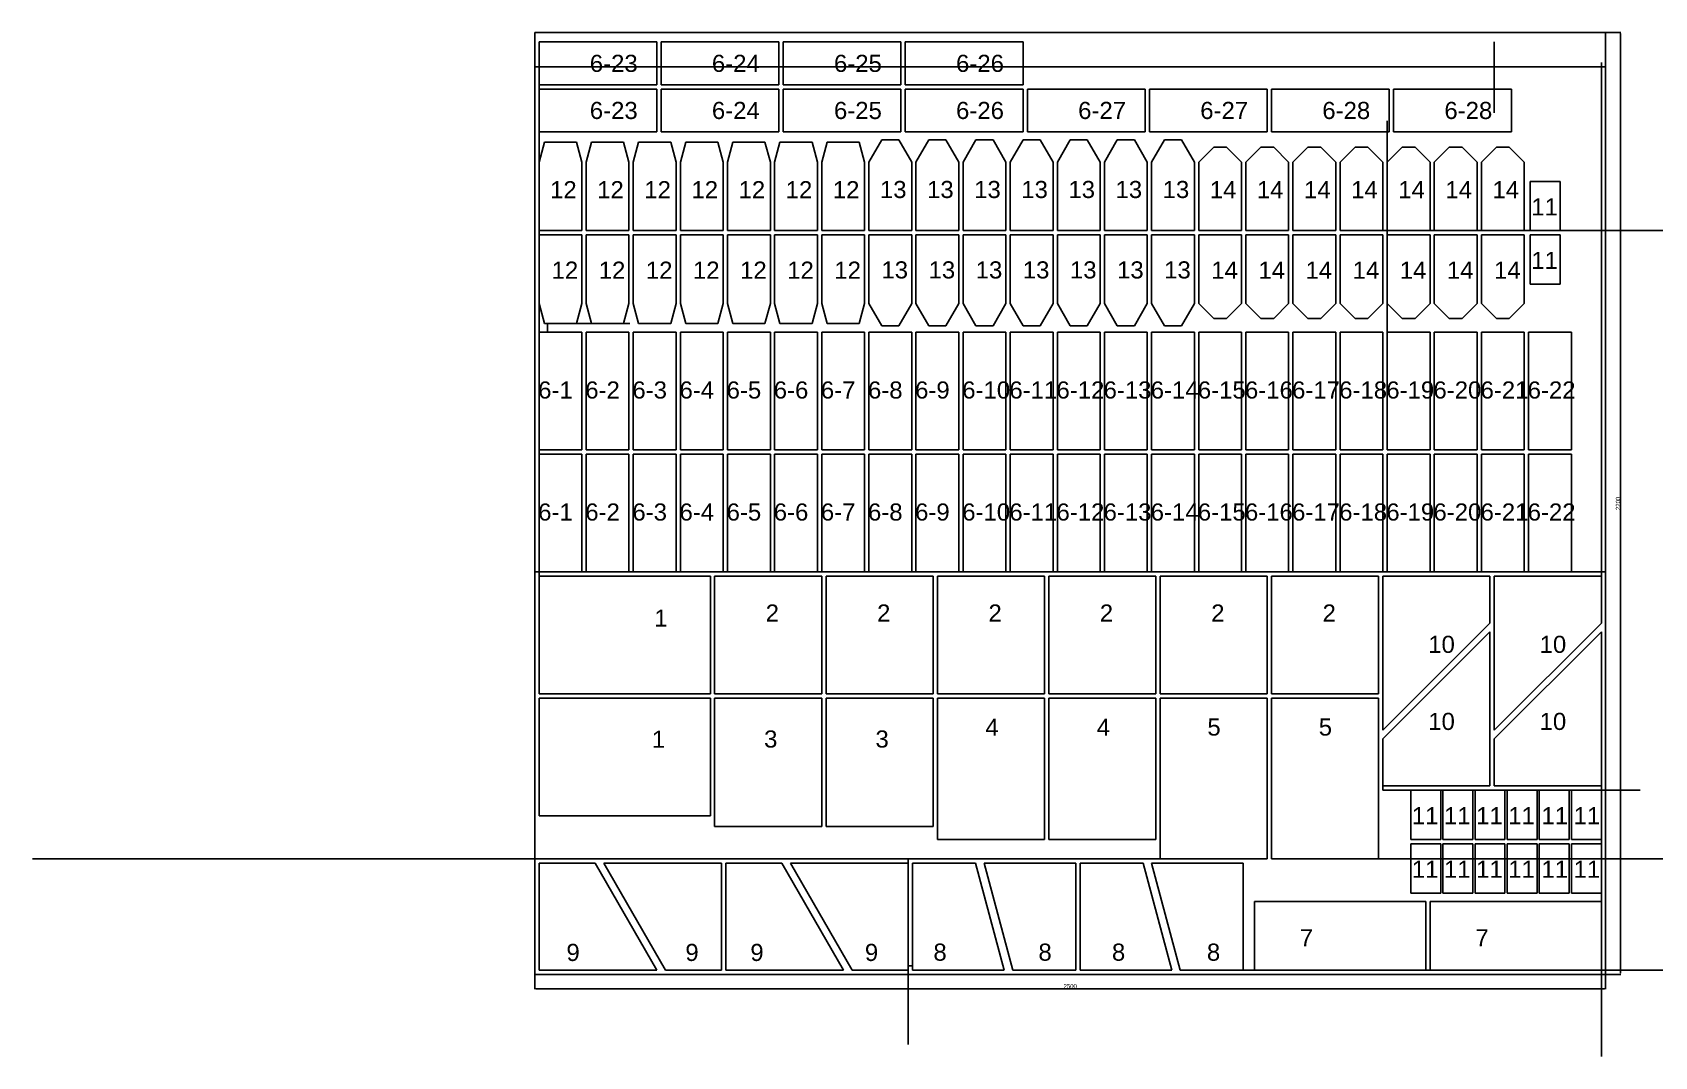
# Model space of a CAD drawing. Header units: millimetres. Extents: x -4275 to 17266, y -15886 to 5463.
# Drawn here: x -4166 to -379, y -12254 to -9862 of the extents above; entities that cross this region are included whole.
import ezdxf

# ---------------------------------------------------------------- set-up
doc = ezdxf.new("R2010")
doc.units = ezdxf.units.MM
for name, color, linetype in [('尺寸标注', 6, 'Continuous'), ('标号', 4, 'Continuous'), ('辅助线', 40, 'Continuous')]:
    doc.layers.add(name, color=color, linetype=linetype)
doc.styles.get("Standard").update_dxf_attribs({"font": 'arial.ttf'})
doc.dimstyles.new('ISO-25-JHF', dxfattribs={"dimtxt": 10, "dimasz": 2.5, "dimexe": 1.25, "dimexo": 0.625, "dimtad": 1, "dimtxsty": 'Standard', "dimcen": 2.5, "dimadec": 0, "dimazin": 0, "dimtfac": 1, "dimtmove": 0, "dimatfit": 3, "dimfxl": 1, "dimarcsym": 0})

# ---------------------------------------------------------------- blocks, each defined once
blk = doc.blocks.new('*D303')
at = {"layer": 'Defpoints', "color": 0, "transparency": 16777216}
for p in [(-2993, -12061.6), (-493, -12061.6), (-493, -12095.1)]:
    blk.add_point(p, dxfattribs=at)
at = {"layer": '尺寸标注', "color": 0, "lineweight": -2, "transparency": 16777216}
for p, q in [((-2993, -12062.2), (-2993, -12096.3)), ((-493, -12062.2), (-493, -12096.3)), ((-2990.5, -12095.1), (-495.5, -12095.1))]:
    blk.add_line(p, q, dxfattribs=at)
at = {"layer": '尺寸标注', "color": 0, "transparency": 16777216}
for points in [[(-2990.5, -12094.7), (-2990.5, -12095.5), (-2993, -12095.1)], [(-495.5, -12094.7), (-495.5, -12095.5), (-493, -12095.1)]]:
    blk.add_solid(points, dxfattribs=at)
at = {"layer": '尺寸标注', "color": 0, "transparency": 16777216, "insert": (-1743, -12089.4), "char_height": 10, "attachment_point": 5}
blk.add_mtext('2500', dxfattribs=at)
blk = doc.blocks.new('*D304')
at = {"layer": 'Defpoints', "color": 0, "transparency": 16777216}
for p in [(-493, -9861.6), (-493, -12061.6), (-458.4, -12061.6)]:
    blk.add_point(p, dxfattribs=at)
at = {"layer": '尺寸标注', "color": 0, "lineweight": -2, "transparency": 16777216}
for p, q in [((-492.4, -9861.6), (-457.2, -9861.6)), ((-458.4, -9864.1), (-458.4, -12059.1)), ((-492.4, -12061.6), (-457.2, -12061.6))]:
    blk.add_line(p, q, dxfattribs=at)
at = {"layer": '尺寸标注', "color": 0, "transparency": 16777216}
for points in [[(-458.8, -9864.1), (-458, -9864.1), (-458.4, -9861.6)], [(-458.8, -12059.1), (-458, -12059.1), (-458.4, -12061.6)]]:
    blk.add_solid(points, dxfattribs=at)
at = {"layer": '尺寸标注', "color": 0, "transparency": 16777216, "insert": (-464.2, -10961.6), "char_height": 10, "attachment_point": 5, "rotation": 90}
blk.add_mtext('2200', dxfattribs=at)

msp = doc.modelspace()

# ---------------------------------------------------------------- linework, layer by layer
for p, q in [((-2993.02, -12061.589), (-2993.02, -9861.589)), ((-493.02, -9861.589), (-2993.02, -9861.589)), ((-493.02, -12061.589), (-493.02, -9861.589)), ((-2983.02, -9983.813), (-2983.02, -9883.813)), ((-2983.02, -9883.813), (-2708.02, -9883.813)), ((-2708.02, -9883.813), (-2708.02, -9983.813)), ((-2698.02, -9983.813), (-2698.02, -9883.813)), ((-2698.02, -9883.813), (-2423.02, -9883.813)), ((-2423.02, -9883.813), (-2423.02, -9983.813)), ((-2413.02, -9983.813), (-2413.02, -9883.813)), ((-2413.02, -9883.813), (-2138.02, -9883.813)), ((-2138.02, -9883.813), (-2138.02, -9983.813)), ((-2128.02, -9983.813), (-2128.02, -9883.813)), ((-2128.02, -9883.813), (-1853.02, -9883.813)), ((-1853.02, -9883.813), (-1853.02, -9983.813)), ((-2708.02, -9983.813), (-2983.02, -9983.813)), ((-2983.02, -10093.813), (-2983.02, -9993.813)), ((-2983.02, -9993.813), (-2708.02, -9993.813)), ((-2708.02, -9993.813), (-2708.02, -10093.813)), ((-2423.02, -9983.813), (-2698.02, -9983.813)), ((-2698.02, -10093.813), (-2698.02, -9993.813)), ((-2698.02, -9993.813), (-2423.02, -9993.813)), ((-2423.02, -9993.813), (-2423.02, -10093.813)), ((-2138.02, -9983.813), (-2413.02, -9983.813)), ((-2413.02, -10093.813), (-2413.02, -9993.813)), ((-2413.02, -9993.813), (-2138.02, -9993.813)), ((-2138.02, -9993.813), (-2138.02, -10093.813)), ((-1853.02, -9983.813), (-2128.02, -9983.813)), ((-2128.02, -10093.813), (-2128.02, -9993.813)), ((-2128.02, -9993.813), (-1853.02, -9993.813)), ((-1853.02, -9993.813), (-1853.02, -10093.813)), ((-1843.02, -10093.813), (-1843.02, -9993.813)), ((-1843.02, -9993.813), (-1568.02, -9993.813)), ((-1568.02, -9993.813), (-1568.02, -10093.813)), ((-1558.02, -10093.813), (-1558.02, -9993.813)), ((-1558.02, -9993.813), (-1283.02, -9993.813)), ((-1283.02, -9993.813), (-1283.02, -10093.813)), ((-1273.02, -10093.813), (-1273.02, -9993.813)), ((-1273.02, -9993.813), (-998.02, -9993.813)), ((-998.02, -9993.813), (-998.02, -10093.813)), ((-988.02, -10093.813), (-988.02, -9993.813)), ((-988.02, -9993.813), (-713.02, -9993.813)), ((-713.02, -9993.813), (-713.02, -10093.813)), ((-2708.02, -10093.813), (-2983.02, -10093.813)), ((-2423.02, -10093.813), (-2698.02, -10093.813)), ((-2138.02, -10093.813), (-2413.02, -10093.813)), ((-1853.02, -10093.813), (-2128.02, -10093.813)), ((-1568.02, -10093.813), (-1843.02, -10093.813)), ((-1283.02, -10093.813), (-1558.02, -10093.813)), ((-998.02, -10093.813), (-1273.02, -10093.813)), ((-713.02, -10093.813), (-988.02, -10093.813)), ((-2983.02, -10164.589), (-2970.52, -10117.589)), ((-2970.52, -10117.589), (-2895.52, -10117.589)), ((-2895.52, -10117.589), (-2883.02, -10164.589)), ((-2873.02, -10164.589), (-2860.52, -10117.589)), ((-2860.52, -10117.589), (-2785.52, -10117.589)), ((-2785.52, -10117.589), (-2773.02, -10164.589)), ((-2763.02, -10164.589), (-2750.52, -10117.589)), ((-2750.52, -10117.589), (-2675.52, -10117.589)), ((-2675.52, -10117.589), (-2663.02, -10164.589)), ((-2653.02, -10164.589), (-2640.52, -10117.589)), ((-2640.52, -10117.589), (-2565.52, -10117.589)), ((-2565.52, -10117.589), (-2553.02, -10164.589)), ((-2543.02, -10164.589), (-2530.52, -10117.589)), ((-2530.52, -10117.589), (-2455.52, -10117.589)), ((-2455.52, -10117.589), (-2443.02, -10164.589)), ((-2433.02, -10164.589), (-2420.52, -10117.589)), ((-2420.52, -10117.589), (-2345.52, -10117.589)), ((-2345.52, -10117.589), (-2333.02, -10164.589)), ((-2323.02, -10164.589), (-2310.52, -10117.589)), ((-2310.52, -10117.589), (-2235.52, -10117.589)), ((-2235.52, -10117.589), (-2223.02, -10164.589)), ((-2183.02, -10112.589), (-2213.02, -10164.589)), ((-2183.02, -10112.589), (-2143.02, -10112.589)), ((-2143.02, -10112.589), (-2113.02, -10164.589)), ((-2073.02, -10112.589), (-2103.02, -10164.589)), ((-2073.02, -10112.589), (-2033.02, -10112.589)), ((-2033.02, -10112.589), (-2003.02, -10164.589)), ((-1963.02, -10112.589), (-1993.02, -10164.589)), ((-1963.02, -10112.589), (-1923.02, -10112.589)), ((-1923.02, -10112.589), (-1893.02, -10164.589)), ((-1853.02, -10112.589), (-1883.02, -10164.589)), ((-1853.02, -10112.589), (-1813.02, -10112.589)), ((-1813.02, -10112.589), (-1783.02, -10164.589)), ((-1743.02, -10112.589), (-1773.02, -10164.589)), ((-1743.02, -10112.589), (-1703.02, -10112.589)), ((-1703.02, -10112.589), (-1673.02, -10164.589)), ((-1633.02, -10112.589), (-1663.02, -10164.589)), ((-1633.02, -10112.589), (-1593.02, -10112.589)), ((-1593.02, -10112.589), (-1563.02, -10164.589)), ((-1523.02, -10112.589), (-1553.02, -10164.589)), ((-1523.02, -10112.589), (-1483.02, -10112.589)), ((-1483.02, -10112.589), (-1453.02, -10164.589)), ((-1408.02, -10129.589), (-1443.02, -10164.589)), ((-1408.02, -10129.589), (-1378.02, -10129.589)), ((-1378.02, -10129.589), (-1343.02, -10164.589)), ((-1298.02, -10129.589), (-1333.02, -10164.589)), ((-1298.02, -10129.589), (-1268.02, -10129.589)), ((-1268.02, -10129.589), (-1233.02, -10164.589)), ((-1188.02, -10129.589), (-1223.02, -10164.589)), ((-1188.02, -10129.589), (-1158.02, -10129.589)), ((-1158.02, -10129.589), (-1123.02, -10164.589)), ((-1078.02, -10129.589), (-1113.02, -10164.589)), ((-1078.02, -10129.589), (-1048.02, -10129.589)), ((-1048.02, -10129.589), (-1013.02, -10164.589)), ((-968.02, -10129.589), (-1003.02, -10164.589)), ((-968.02, -10129.589), (-938.02, -10129.589)), ((-938.02, -10129.589), (-903.02, -10164.589)), ((-858.02, -10129.589), (-893.02, -10164.589)), ((-858.02, -10129.589), (-828.02, -10129.589)), ((-828.02, -10129.589), (-793.02, -10164.589)), ((-748.02, -10129.589), (-783.02, -10164.589)), ((-748.02, -10129.589), (-718.02, -10129.589)), ((-718.02, -10129.589), (-683.02, -10164.589)), ((-2983.02, -10164.589), (-2983.02, -10324.589)), ((-2883.02, -10324.589), (-2883.02, -10164.589)), ((-2873.02, -10164.589), (-2873.02, -10324.589)), ((-2773.02, -10324.589), (-2773.02, -10164.589)), ((-2763.02, -10164.589), (-2763.02, -10324.589)), ((-2663.02, -10324.589), (-2663.02, -10164.589)), ((-2653.02, -10164.589), (-2653.02, -10324.589)), ((-2553.02, -10324.589), (-2553.02, -10164.589)), ((-2543.02, -10164.589), (-2543.02, -10324.589)), ((-2443.02, -10324.589), (-2443.02, -10164.589)), ((-2433.02, -10164.589), (-2433.02, -10324.589)), ((-2333.02, -10324.589), (-2333.02, -10164.589)), ((-2323.02, -10164.589), (-2323.02, -10324.589)), ((-2223.02, -10324.589), (-2223.02, -10164.589)), ((-2213.02, -10164.589), (-2213.02, -10324.589)), ((-2113.02, -10324.589), (-2113.02, -10164.589)), ((-2103.02, -10164.589), (-2103.02, -10324.589)), ((-2003.02, -10324.589), (-2003.02, -10164.589)), ((-1993.02, -10164.589), (-1993.02, -10324.589)), ((-1893.02, -10324.589), (-1893.02, -10164.589)), ((-1883.02, -10164.589), (-1883.02, -10324.589)), ((-1783.02, -10324.589), (-1783.02, -10164.589)), ((-1773.02, -10164.589), (-1773.02, -10324.589)), ((-1673.02, -10324.589), (-1673.02, -10164.589)), ((-1663.02, -10164.589), (-1663.02, -10324.589)), ((-1563.02, -10324.589), (-1563.02, -10164.589)), ((-1553.02, -10164.589), (-1553.02, -10324.589)), ((-1453.02, -10324.589), (-1453.02, -10164.589)), ((-1443.02, -10164.589), (-1443.02, -10324.589)), ((-1343.02, -10324.589), (-1343.02, -10164.589)), ((-1333.02, -10164.589), (-1333.02, -10324.589)), ((-1233.02, -10324.589), (-1233.02, -10164.589)), ((-1223.02, -10164.589), (-1223.02, -10324.589)), ((-1123.02, -10324.589), (-1123.02, -10164.589)), ((-1113.02, -10164.589), (-1113.02, -10324.589)), ((-1013.02, -10324.589), (-1013.02, -10164.589)), ((-1003.02, -10164.589), (-1003.02, -10324.589)), ((-903.02, -10324.589), (-903.02, -10164.589)), ((-893.02, -10164.589), (-893.02, -10324.589)), ((-793.02, -10324.589), (-793.02, -10164.589)), ((-783.02, -10164.589), (-783.02, -10324.589)), ((-683.02, -10324.589), (-683.02, -10164.589)), ((-669.291, -10209.589), (-599.291, -10209.589)), ((-669.291, -10324.589), (-669.291, -10209.589)), ((-599.291, -10209.589), (-599.291, -10324.589)), ((-2983.02, -10324.589), (-2883.02, -10324.589)), ((-2983.02, -10494.589), (-2983.02, -10334.589)), ((-2983.02, -10334.589), (-2883.02, -10334.589)), ((-2883.02, -10334.589), (-2883.02, -10494.589)), ((-2873.02, -10324.589), (-2773.02, -10324.589)), ((-2873.02, -10494.589), (-2873.02, -10334.589)), ((-2873.02, -10334.589), (-2773.02, -10334.589)), ((-2773.02, -10334.589), (-2773.02, -10494.589)), ((-2763.02, -10324.589), (-2663.02, -10324.589)), ((-2763.02, -10494.589), (-2763.02, -10334.589)), ((-2763.02, -10334.589), (-2663.02, -10334.589)), ((-2663.02, -10334.589), (-2663.02, -10494.589)), ((-2653.02, -10324.589), (-2553.02, -10324.589)), ((-2653.02, -10494.589), (-2653.02, -10334.589)), ((-2653.02, -10334.589), (-2553.02, -10334.589)), ((-2553.02, -10334.589), (-2553.02, -10494.589)), ((-2543.02, -10324.589), (-2443.02, -10324.589)), ((-2543.02, -10494.589), (-2543.02, -10334.589)), ((-2543.02, -10334.589), (-2443.02, -10334.589)), ((-2443.02, -10334.589), (-2443.02, -10494.589)), ((-2433.02, -10324.589), (-2333.02, -10324.589)), ((-2433.02, -10494.589), (-2433.02, -10334.589)), ((-2433.02, -10334.589), (-2333.02, -10334.589)), ((-2333.02, -10334.589), (-2333.02, -10494.589)), ((-2323.02, -10324.589), (-2223.02, -10324.589)), ((-2323.02, -10494.589), (-2323.02, -10334.589)), ((-2323.02, -10334.589), (-2223.02, -10334.589)), ((-2223.02, -10334.589), (-2223.02, -10494.589)), ((-2213.02, -10324.589), (-2113.02, -10324.589)), ((-2213.02, -10494.589), (-2213.02, -10334.589)), ((-2213.02, -10334.589), (-2113.02, -10334.589)), ((-2113.02, -10334.589), (-2113.02, -10494.589)), ((-2103.02, -10324.589), (-2003.02, -10324.589)), ((-2103.02, -10494.589), (-2103.02, -10334.589)), ((-2103.02, -10334.589), (-2003.02, -10334.589)), ((-2003.02, -10334.589), (-2003.02, -10494.589)), ((-1993.02, -10324.589), (-1893.02, -10324.589)), ((-1993.02, -10494.589), (-1993.02, -10334.589)), ((-1993.02, -10334.589), (-1893.02, -10334.589)), ((-1893.02, -10334.589), (-1893.02, -10494.589)), ((-1883.02, -10324.589), (-1783.02, -10324.589)), ((-1883.02, -10494.589), (-1883.02, -10334.589)), ((-1883.02, -10334.589), (-1783.02, -10334.589)), ((-1783.02, -10334.589), (-1783.02, -10494.589)), ((-1773.02, -10324.589), (-1673.02, -10324.589)), ((-1773.02, -10494.589), (-1773.02, -10334.589)), ((-1773.02, -10334.589), (-1673.02, -10334.589)), ((-1673.02, -10334.589), (-1673.02, -10494.589)), ((-1663.02, -10324.589), (-1563.02, -10324.589)), ((-1663.02, -10494.589), (-1663.02, -10334.589)), ((-1663.02, -10334.589), (-1563.02, -10334.589)), ((-1563.02, -10334.589), (-1563.02, -10494.589)), ((-1553.02, -10324.589), (-1453.02, -10324.589)), ((-1553.02, -10494.589), (-1553.02, -10334.589)), ((-1553.02, -10334.589), (-1453.02, -10334.589)), ((-1453.02, -10334.589), (-1453.02, -10494.589)), ((-1443.02, -10324.589), (-1343.02, -10324.589)), ((-1443.02, -10494.589), (-1443.02, -10334.589)), ((-1443.02, -10334.589), (-1343.02, -10334.589)), ((-1343.02, -10334.589), (-1343.02, -10494.589)), ((-1333.02, -10324.589), (-1233.02, -10324.589)), ((-1333.02, -10494.589), (-1333.02, -10334.589)), ((-1333.02, -10334.589), (-1233.02, -10334.589)), ((-1233.02, -10334.589), (-1233.02, -10494.589)), ((-1223.02, -10324.589), (-1123.02, -10324.589)), ((-1223.02, -10494.589), (-1223.02, -10334.589)), ((-1223.02, -10334.589), (-1123.02, -10334.589)), ((-1123.02, -10334.589), (-1123.02, -10494.589)), ((-1113.02, -10324.589), (-1013.02, -10324.589)), ((-1113.02, -10494.589), (-1113.02, -10334.589)), ((-1113.02, -10334.589), (-1013.02, -10334.589)), ((-1013.02, -10334.589), (-1013.02, -10494.589)), ((-1003.02, -10324.589), (-903.02, -10324.589)), ((-1003.02, -10494.589), (-1003.02, -10334.589)), ((-1003.02, -10334.589), (-903.02, -10334.589)), ((-903.02, -10334.589), (-903.02, -10494.589)), ((-893.02, -10324.589), (-793.02, -10324.589)), ((-893.02, -10494.589), (-893.02, -10334.589)), ((-893.02, -10334.589), (-793.02, -10334.589)), ((-793.02, -10334.589), (-793.02, -10494.589)), ((-783.02, -10324.589), (-683.02, -10324.589)), ((-783.02, -10494.589), (-783.02, -10334.589)), ((-783.02, -10334.589), (-683.02, -10334.589)), ((-683.02, -10334.589), (-683.02, -10494.589)), ((-599.291, -10324.589), (-669.291, -10324.589)), ((-669.291, -10334.589), (-599.291, -10334.589)), ((-669.291, -10449.589), (-669.291, -10334.589)), ((-599.291, -10334.589), (-599.291, -10449.589)), ((-599.291, -10449.589), (-669.291, -10449.589)), ((-2983.02, -10494.589), (-2970.52, -10541.589)), ((-2895.52, -10541.589), (-2883.02, -10494.589)), ((-2873.02, -10494.589), (-2860.52, -10541.589)), ((-2785.52, -10541.589), (-2773.02, -10494.589)), ((-2763.02, -10494.589), (-2750.52, -10541.589)), ((-2675.52, -10541.589), (-2663.02, -10494.589)), ((-2653.02, -10494.589), (-2640.52, -10541.589)), ((-2565.52, -10541.589), (-2553.02, -10494.589)), ((-2543.02, -10494.589), (-2530.52, -10541.589)), ((-2455.52, -10541.589), (-2443.02, -10494.589)), ((-2433.02, -10494.589), (-2420.52, -10541.589)), ((-2345.52, -10541.589), (-2333.02, -10494.589)), ((-2323.02, -10494.589), (-2310.52, -10541.589)), ((-2235.52, -10541.589), (-2223.02, -10494.589)), ((-2183.02, -10546.589), (-2213.02, -10494.589)), ((-2143.02, -10546.589), (-2113.02, -10494.589)), ((-2073.02, -10546.589), (-2103.02, -10494.589)), ((-2033.02, -10546.589), (-2003.02, -10494.589)), ((-1963.02, -10546.589), (-1993.02, -10494.589)), ((-1923.02, -10546.589), (-1893.02, -10494.589)), ((-1853.02, -10546.589), (-1883.02, -10494.589)), ((-1813.02, -10546.589), (-1783.02, -10494.589)), ((-1743.02, -10546.589), (-1773.02, -10494.589)), ((-1703.02, -10546.589), (-1673.02, -10494.589)), ((-1633.02, -10546.589), (-1663.02, -10494.589)), ((-1593.02, -10546.589), (-1563.02, -10494.589)), ((-1523.02, -10546.589), (-1553.02, -10494.589)), ((-1483.02, -10546.589), (-1453.02, -10494.589)), ((-1408.02, -10529.589), (-1443.02, -10494.589)), ((-1378.02, -10529.589), (-1343.02, -10494.589)), ((-1298.02, -10529.589), (-1333.02, -10494.589)), ((-1268.02, -10529.589), (-1233.02, -10494.589)), ((-1188.02, -10529.589), (-1223.02, -10494.589)), ((-1158.02, -10529.589), (-1123.02, -10494.589)), ((-1078.02, -10529.589), (-1113.02, -10494.589)), ((-1048.02, -10529.589), (-1013.02, -10494.589)), ((-968.02, -10529.589), (-1003.02, -10494.589)), ((-938.02, -10529.589), (-903.02, -10494.589)), ((-858.02, -10529.589), (-893.02, -10494.589)), ((-828.02, -10529.589), (-793.02, -10494.589)), ((-748.02, -10529.589), (-783.02, -10494.589)), ((-718.02, -10529.589), (-683.02, -10494.589)), ((-2983.02, -10836.589), (-2983.02, -10561.589)), ((-2983.02, -10561.589), (-2883.02, -10561.589)), ((-2970.52, -10541.589), (-2895.52, -10541.589)), ((-2883.02, -10561.589), (-2883.02, -10836.589)), ((-2873.02, -10836.589), (-2873.02, -10561.589)), ((-2873.02, -10561.589), (-2773.02, -10561.589)), ((-2860.52, -10541.589), (-2785.52, -10541.589)), ((-2773.02, -10561.589), (-2773.02, -10836.589)), ((-2763.02, -10836.589), (-2763.02, -10561.589)), ((-2763.02, -10561.589), (-2663.02, -10561.589)), ((-2750.52, -10541.589), (-2675.52, -10541.589)), ((-2663.02, -10561.589), (-2663.02, -10836.589)), ((-2653.02, -10836.589), (-2653.02, -10561.589)), ((-2653.02, -10561.589), (-2553.02, -10561.589)), ((-2640.52, -10541.589), (-2565.52, -10541.589)), ((-2553.02, -10561.589), (-2553.02, -10836.589)), ((-2543.02, -10836.589), (-2543.02, -10561.589)), ((-2543.02, -10561.589), (-2443.02, -10561.589)), ((-2530.52, -10541.589), (-2455.52, -10541.589)), ((-2443.02, -10561.589), (-2443.02, -10836.589)), ((-2433.02, -10836.589), (-2433.02, -10561.589)), ((-2433.02, -10561.589), (-2333.02, -10561.589)), ((-2420.52, -10541.589), (-2345.52, -10541.589)), ((-2333.02, -10561.589), (-2333.02, -10836.589)), ((-2323.02, -10836.589), (-2323.02, -10561.589)), ((-2323.02, -10561.589), (-2223.02, -10561.589)), ((-2310.52, -10541.589), (-2235.52, -10541.589)), ((-2223.02, -10561.589), (-2223.02, -10836.589)), ((-2213.02, -10836.589), (-2213.02, -10561.589)), ((-2213.02, -10561.589), (-2113.02, -10561.589)), ((-2183.02, -10546.589), (-2143.02, -10546.589)), ((-2113.02, -10561.589), (-2113.02, -10836.589)), ((-2103.02, -10836.589), (-2103.02, -10561.589)), ((-2103.02, -10561.589), (-2003.02, -10561.589)), ((-2073.02, -10546.589), (-2033.02, -10546.589)), ((-2003.02, -10561.589), (-2003.02, -10836.589)), ((-1993.02, -10836.589), (-1993.02, -10561.589)), ((-1993.02, -10561.589), (-1893.02, -10561.589)), ((-1963.02, -10546.589), (-1923.02, -10546.589)), ((-1893.02, -10561.589), (-1893.02, -10836.589)), ((-1883.02, -10836.589), (-1883.02, -10561.589)), ((-1883.02, -10561.589), (-1783.02, -10561.589)), ((-1853.02, -10546.589), (-1813.02, -10546.589)), ((-1783.02, -10561.589), (-1783.02, -10836.589)), ((-1773.02, -10836.589), (-1773.02, -10561.589)), ((-1773.02, -10561.589), (-1673.02, -10561.589)), ((-1743.02, -10546.589), (-1703.02, -10546.589)), ((-1673.02, -10561.589), (-1673.02, -10836.589)), ((-1663.02, -10836.589), (-1663.02, -10561.589)), ((-1663.02, -10561.589), (-1563.02, -10561.589)), ((-1633.02, -10546.589), (-1593.02, -10546.589)), ((-1563.02, -10561.589), (-1563.02, -10836.589)), ((-1553.02, -10836.589), (-1553.02, -10561.589)), ((-1553.02, -10561.589), (-1453.02, -10561.589)), ((-1523.02, -10546.589), (-1483.02, -10546.589)), ((-1453.02, -10561.589), (-1453.02, -10836.589)), ((-1443.02, -10836.589), (-1443.02, -10561.589)), ((-1443.02, -10561.589), (-1343.02, -10561.589)), ((-1408.02, -10529.589), (-1378.02, -10529.589)), ((-1343.02, -10561.589), (-1343.02, -10836.589)), ((-1333.02, -10836.589), (-1333.02, -10561.589)), ((-1333.02, -10561.589), (-1233.02, -10561.589)), ((-1298.02, -10529.589), (-1268.02, -10529.589)), ((-1233.02, -10561.589), (-1233.02, -10836.589)), ((-1223.02, -10836.589), (-1223.02, -10561.589)), ((-1223.02, -10561.589), (-1123.02, -10561.589)), ((-1188.02, -10529.589), (-1158.02, -10529.589)), ((-1123.02, -10561.589), (-1123.02, -10836.589)), ((-1113.02, -10836.589), (-1113.02, -10561.589)), ((-1113.02, -10561.589), (-1013.02, -10561.589)), ((-1078.02, -10529.589), (-1048.02, -10529.589)), ((-1013.02, -10561.589), (-1013.02, -10836.589)), ((-1003.02, -10836.589), (-1003.02, -10561.589)), ((-1003.02, -10561.589), (-903.02, -10561.589)), ((-968.02, -10529.589), (-938.02, -10529.589)), ((-903.02, -10561.589), (-903.02, -10836.589)), ((-893.02, -10836.589), (-893.02, -10561.589)), ((-893.02, -10561.589), (-793.02, -10561.589)), ((-858.02, -10529.589), (-828.02, -10529.589)), ((-793.02, -10561.589), (-793.02, -10836.589)), ((-783.02, -10836.589), (-783.02, -10561.589)), ((-783.02, -10561.589), (-683.02, -10561.589)), ((-748.02, -10529.589), (-718.02, -10529.589)), ((-683.02, -10561.589), (-683.02, -10836.589)), ((-673.02, -10836.589), (-673.02, -10561.589)), ((-673.02, -10561.589), (-573.02, -10561.589)), ((-573.02, -10561.589), (-573.02, -10836.589)), ((-2883.02, -10836.589), (-2983.02, -10836.589)), ((-2983.02, -11121.589), (-2983.02, -10846.589)), ((-2983.02, -10846.589), (-2883.02, -10846.589)), ((-2883.02, -10846.589), (-2883.02, -11121.589)), ((-2773.02, -10836.589), (-2873.02, -10836.589)), ((-2873.02, -11121.589), (-2873.02, -10846.589)), ((-2873.02, -10846.589), (-2773.02, -10846.589)), ((-2773.02, -10846.589), (-2773.02, -11121.589)), ((-2663.02, -10836.589), (-2763.02, -10836.589)), ((-2763.02, -11121.589), (-2763.02, -10846.589)), ((-2763.02, -10846.589), (-2663.02, -10846.589)), ((-2663.02, -10846.589), (-2663.02, -11121.589)), ((-2553.02, -10836.589), (-2653.02, -10836.589)), ((-2653.02, -11121.589), (-2653.02, -10846.589)), ((-2653.02, -10846.589), (-2553.02, -10846.589)), ((-2553.02, -10846.589), (-2553.02, -11121.589)), ((-2443.02, -10836.589), (-2543.02, -10836.589)), ((-2543.02, -11121.589), (-2543.02, -10846.589)), ((-2543.02, -10846.589), (-2443.02, -10846.589)), ((-2443.02, -10846.589), (-2443.02, -11121.589)), ((-2333.02, -10836.589), (-2433.02, -10836.589)), ((-2433.02, -11121.589), (-2433.02, -10846.589)), ((-2433.02, -10846.589), (-2333.02, -10846.589)), ((-2333.02, -10846.589), (-2333.02, -11121.589)), ((-2223.02, -10836.589), (-2323.02, -10836.589)), ((-2323.02, -11121.589), (-2323.02, -10846.589)), ((-2323.02, -10846.589), (-2223.02, -10846.589)), ((-2223.02, -10846.589), (-2223.02, -11121.589)), ((-2113.02, -10836.589), (-2213.02, -10836.589)), ((-2213.02, -11121.589), (-2213.02, -10846.589)), ((-2213.02, -10846.589), (-2113.02, -10846.589)), ((-2113.02, -10846.589), (-2113.02, -11121.589)), ((-2003.02, -10836.589), (-2103.02, -10836.589)), ((-2103.02, -11121.589), (-2103.02, -10846.589)), ((-2103.02, -10846.589), (-2003.02, -10846.589)), ((-2003.02, -10846.589), (-2003.02, -11121.589)), ((-1893.02, -10836.589), (-1993.02, -10836.589)), ((-1993.02, -11121.589), (-1993.02, -10846.589)), ((-1993.02, -10846.589), (-1893.02, -10846.589)), ((-1893.02, -10846.589), (-1893.02, -11121.589)), ((-1783.02, -10836.589), (-1883.02, -10836.589)), ((-1883.02, -11121.589), (-1883.02, -10846.589)), ((-1883.02, -10846.589), (-1783.02, -10846.589)), ((-1783.02, -10846.589), (-1783.02, -11121.589)), ((-1673.02, -10836.589), (-1773.02, -10836.589)), ((-1773.02, -11121.589), (-1773.02, -10846.589)), ((-1773.02, -10846.589), (-1673.02, -10846.589)), ((-1673.02, -10846.589), (-1673.02, -11121.589)), ((-1563.02, -10836.589), (-1663.02, -10836.589)), ((-1663.02, -11121.589), (-1663.02, -10846.589)), ((-1663.02, -10846.589), (-1563.02, -10846.589)), ((-1563.02, -10846.589), (-1563.02, -11121.589)), ((-1453.02, -10836.589), (-1553.02, -10836.589)), ((-1553.02, -11121.589), (-1553.02, -10846.589)), ((-1553.02, -10846.589), (-1453.02, -10846.589)), ((-1453.02, -10846.589), (-1453.02, -11121.589)), ((-1343.02, -10836.589), (-1443.02, -10836.589)), ((-1443.02, -11121.589), (-1443.02, -10846.589)), ((-1443.02, -10846.589), (-1343.02, -10846.589)), ((-1343.02, -10846.589), (-1343.02, -11121.589)), ((-1233.02, -10836.589), (-1333.02, -10836.589)), ((-1333.02, -11121.589), (-1333.02, -10846.589)), ((-1333.02, -10846.589), (-1233.02, -10846.589)), ((-1233.02, -10846.589), (-1233.02, -11121.589)), ((-1123.02, -10836.589), (-1223.02, -10836.589)), ((-1223.02, -11121.589), (-1223.02, -10846.589)), ((-1223.02, -10846.589), (-1123.02, -10846.589)), ((-1123.02, -10846.589), (-1123.02, -11121.589)), ((-1013.02, -10836.589), (-1113.02, -10836.589)), ((-1113.02, -11121.589), (-1113.02, -10846.589)), ((-1113.02, -10846.589), (-1013.02, -10846.589)), ((-1013.02, -10846.589), (-1013.02, -11121.589)), ((-903.02, -10836.589), (-1003.02, -10836.589)), ((-1003.02, -11121.589), (-1003.02, -10846.589)), ((-1003.02, -10846.589), (-903.02, -10846.589)), ((-903.02, -10846.589), (-903.02, -11121.589)), ((-793.02, -10836.589), (-893.02, -10836.589)), ((-893.02, -11121.589), (-893.02, -10846.589)), ((-893.02, -10846.589), (-793.02, -10846.589)), ((-793.02, -10846.589), (-793.02, -11121.589)), ((-683.02, -10836.589), (-783.02, -10836.589)), ((-783.02, -11121.589), (-783.02, -10846.589)), ((-783.02, -10846.589), (-683.02, -10846.589)), ((-683.02, -10846.589), (-683.02, -11121.589)), ((-573.02, -10836.589), (-673.02, -10836.589)), ((-673.02, -11121.589), (-673.02, -10846.589)), ((-673.02, -10846.589), (-573.02, -10846.589)), ((-573.02, -10846.589), (-573.02, -11121.589)), ((-2883.02, -11121.589), (-2983.02, -11121.589)), ((-2983.02, -11131.589), (-2583.02, -11131.589)), ((-2983.02, -11406.589), (-2983.02, -11131.589)), ((-2773.02, -11121.589), (-2873.02, -11121.589)), ((-2663.02, -11121.589), (-2763.02, -11121.589)), ((-2553.02, -11121.589), (-2653.02, -11121.589)), ((-2583.02, -11131.589), (-2583.02, -11406.589)), ((-2323.02, -11131.589), (-2573.02, -11131.589)), ((-2573.02, -11131.589), (-2573.02, -11406.589)), ((-2443.02, -11121.589), (-2543.02, -11121.589)), ((-2333.02, -11121.589), (-2433.02, -11121.589)), ((-2223.02, -11121.589), (-2323.02, -11121.589)), ((-2323.02, -11406.589), (-2323.02, -11131.589)), ((-2063.02, -11131.589), (-2313.02, -11131.589)), ((-2313.02, -11131.589), (-2313.02, -11406.589)), ((-2113.02, -11121.589), (-2213.02, -11121.589)), ((-2003.02, -11121.589), (-2103.02, -11121.589)), ((-2063.02, -11406.589), (-2063.02, -11131.589)), ((-1803.02, -11131.589), (-2053.02, -11131.589)), ((-2053.02, -11131.589), (-2053.02, -11406.589)), ((-1893.02, -11121.589), (-1993.02, -11121.589)), ((-1783.02, -11121.589), (-1883.02, -11121.589)), ((-1803.02, -11406.589), (-1803.02, -11131.589)), ((-1543.02, -11131.589), (-1793.02, -11131.589)), ((-1793.02, -11131.589), (-1793.02, -11406.589)), ((-1673.02, -11121.589), (-1773.02, -11121.589)), ((-1563.02, -11121.589), (-1663.02, -11121.589)), ((-1453.02, -11121.589), (-1553.02, -11121.589)), ((-1543.02, -11406.589), (-1543.02, -11131.589)), ((-1283.02, -11131.589), (-1533.02, -11131.589)), ((-1533.02, -11131.589), (-1533.02, -11406.589)), ((-1343.02, -11121.589), (-1443.02, -11121.589)), ((-1233.02, -11121.589), (-1333.02, -11121.589)), ((-1283.02, -11406.589), (-1283.02, -11131.589)), ((-1023.02, -11131.589), (-1273.02, -11131.589)), ((-1273.02, -11131.589), (-1273.02, -11406.589)), ((-1123.02, -11121.589), (-1223.02, -11121.589)), ((-1013.02, -11121.589), (-1113.02, -11121.589)), ((-1023.02, -11406.589), (-1023.02, -11131.589)), ((-763.02, -11131.589), (-1013.02, -11131.589)), ((-1013.02, -11131.589), (-1013.02, -11491.589)), ((-903.02, -11121.589), (-1003.02, -11121.589)), ((-793.02, -11121.589), (-893.02, -11121.589)), ((-683.02, -11121.589), (-783.02, -11121.589)), ((-763.02, -11131.589), (-763.02, -11241.589)), ((-503.02, -11131.589), (-753.02, -11131.589)), ((-753.02, -11131.589), (-753.02, -11491.589)), ((-573.02, -11121.589), (-673.02, -11121.589)), ((-503.02, -11131.589), (-503.02, -11241.589)), ((-763.02, -11241.589), (-1013.02, -11491.589)), ((-503.02, -11241.589), (-753.02, -11491.589)), ((-1013.02, -11511.589), (-763.02, -11261.589)), ((-763.02, -11621.589), (-763.02, -11261.589)), ((-753.02, -11511.589), (-503.02, -11261.589)), ((-503.02, -11621.589), (-503.02, -11261.589)), ((-2583.02, -11406.589), (-2983.02, -11406.589)), ((-2983.02, -11416.589), (-2583.02, -11416.589)), ((-2983.02, -11691.589), (-2983.02, -11416.589)), ((-2583.02, -11416.589), (-2583.02, -11691.589)), ((-2573.02, -11406.589), (-2323.02, -11406.589)), ((-2323.02, -11416.589), (-2573.02, -11416.589)), ((-2573.02, -11416.589), (-2573.02, -11716.589)), ((-2323.02, -11716.589), (-2323.02, -11416.589)), ((-2313.02, -11406.589), (-2063.02, -11406.589)), ((-2063.02, -11416.589), (-2313.02, -11416.589)), ((-2313.02, -11416.589), (-2313.02, -11716.589)), ((-2063.02, -11716.589), (-2063.02, -11416.589)), ((-2053.02, -11406.589), (-1803.02, -11406.589)), ((-1803.02, -11416.589), (-2053.02, -11416.589)), ((-2053.02, -11416.589), (-2053.02, -11746.589)), ((-1803.02, -11746.589), (-1803.02, -11416.589)), ((-1793.02, -11406.589), (-1543.02, -11406.589)), ((-1543.02, -11416.589), (-1793.02, -11416.589)), ((-1793.02, -11416.589), (-1793.02, -11746.589)), ((-1543.02, -11746.589), (-1543.02, -11416.589)), ((-1533.02, -11406.589), (-1283.02, -11406.589)), ((-1283.02, -11416.589), (-1533.02, -11416.589)), ((-1533.02, -11416.589), (-1533.02, -11791.589)), ((-1283.02, -11791.589), (-1283.02, -11416.589)), ((-1273.02, -11406.589), (-1023.02, -11406.589)), ((-1023.02, -11416.589), (-1273.02, -11416.589)), ((-1273.02, -11416.589), (-1273.02, -11791.589)), ((-1023.02, -11416.589), (-1023.02, -11791.589)), ((-1013.02, -11621.589), (-1013.02, -11511.589)), ((-753.02, -11621.589), (-753.02, -11511.589)), ((-1013.02, -11621.589), (-763.02, -11621.589)), ((-753.02, -11621.589), (-503.02, -11621.589)), ((-948.02, -11631.589), (-878.02, -11631.589)), ((-948.02, -11746.589), (-948.02, -11631.589)), ((-878.02, -11631.589), (-878.02, -11746.589)), ((-873.02, -11631.589), (-803.02, -11631.589)), ((-873.02, -11746.589), (-873.02, -11631.589)), ((-803.02, -11631.589), (-803.02, -11746.589)), ((-798.02, -11631.589), (-728.02, -11631.589)), ((-798.02, -11746.589), (-798.02, -11631.589)), ((-728.02, -11631.589), (-728.02, -11746.589)), ((-723.02, -11631.589), (-653.02, -11631.589)), ((-723.02, -11746.589), (-723.02, -11631.589)), ((-653.02, -11631.589), (-653.02, -11746.589)), ((-648.02, -11631.589), (-578.02, -11631.589)), ((-648.02, -11746.589), (-648.02, -11631.589)), ((-578.02, -11631.589), (-578.02, -11746.589)), ((-573.02, -11631.589), (-503.02, -11631.589)), ((-573.02, -11746.589), (-573.02, -11631.589)), ((-503.02, -11631.589), (-503.02, -11746.589)), ((-2583.02, -11691.589), (-2983.02, -11691.589)), ((-2573.02, -11716.589), (-2323.02, -11716.589)), ((-2313.02, -11716.589), (-2063.02, -11716.589)), ((-2053.02, -11746.589), (-1803.02, -11746.589)), ((-1793.02, -11746.589), (-1543.02, -11746.589)), ((-878.02, -11746.589), (-948.02, -11746.589)), ((-948.02, -11756.589), (-878.02, -11756.589)), ((-948.02, -11871.589), (-948.02, -11756.589)), ((-878.02, -11756.589), (-878.02, -11871.589)), ((-803.02, -11746.589), (-873.02, -11746.589)), ((-873.02, -11756.589), (-803.02, -11756.589)), ((-873.02, -11871.589), (-873.02, -11756.589)), ((-803.02, -11756.589), (-803.02, -11871.589)), ((-728.02, -11746.589), (-798.02, -11746.589)), ((-798.02, -11756.589), (-728.02, -11756.589)), ((-798.02, -11871.589), (-798.02, -11756.589)), ((-728.02, -11756.589), (-728.02, -11871.589)), ((-653.02, -11746.589), (-723.02, -11746.589)), ((-723.02, -11756.589), (-653.02, -11756.589)), ((-723.02, -11871.589), (-723.02, -11756.589)), ((-653.02, -11756.589), (-653.02, -11871.589)), ((-578.02, -11746.589), (-648.02, -11746.589)), ((-648.02, -11756.589), (-578.02, -11756.589)), ((-648.02, -11871.589), (-648.02, -11756.589)), ((-578.02, -11756.589), (-578.02, -11871.589)), ((-503.02, -11746.589), (-573.02, -11746.589)), ((-573.02, -11756.589), (-503.02, -11756.589)), ((-573.02, -11871.589), (-573.02, -11756.589)), ((-503.02, -11756.589), (-503.02, -11871.589)), ((-2983.02, -11801.589), (-2983.02, -12051.589)), ((-2983.02, -11801.589), (-2852.02, -11801.589)), ((-2852.02, -11801.589), (-2708.02, -12051.589)), ((-2557.02, -11801.589), (-2832.02, -11801.589)), ((-2688.02, -12051.589), (-2832.02, -11801.589)), ((-2557.02, -12051.589), (-2557.02, -11801.589)), ((-2547.02, -11801.589), (-2547.02, -12051.589)), ((-2547.02, -11801.589), (-2416.02, -11801.589)), ((-2416.02, -11801.589), (-2272.02, -12051.589)), ((-2121.02, -11801.589), (-2396.02, -11801.589)), ((-2252.02, -12051.589), (-2396.02, -11801.589)), ((-2121.02, -12051.589), (-2121.02, -11801.589)), ((-2111.02, -11801.589), (-2111.02, -12051.589)), ((-2111.02, -11801.589), (-1964.02, -11801.589)), ((-1964.02, -11801.589), (-1897.02, -12051.589)), ((-1730.02, -11801.589), (-1944.02, -11801.589)), ((-1877.02, -12051.589), (-1944.02, -11801.589)), ((-1730.02, -12051.589), (-1730.02, -11801.589)), ((-1720.02, -11801.589), (-1720.02, -12051.589)), ((-1720.02, -11801.589), (-1573.02, -11801.589)), ((-1573.02, -11801.589), (-1506.02, -12051.589)), ((-1339.02, -11801.589), (-1553.02, -11801.589)), ((-1486.02, -12051.589), (-1553.02, -11801.589)), ((-1533.02, -11791.589), (-1283.02, -11791.589)), ((-1339.02, -12051.589), (-1339.02, -11801.589)), ((-1273.02, -11791.589), (-1023.02, -11791.589)), ((-878.02, -11871.589), (-948.02, -11871.589)), ((-803.02, -11871.589), (-873.02, -11871.589)), ((-728.02, -11871.589), (-798.02, -11871.589)), ((-653.02, -11871.589), (-723.02, -11871.589)), ((-578.02, -11871.589), (-648.02, -11871.589)), ((-503.02, -11871.589), (-573.02, -11871.589)), ((-1313.02, -11891.589), (-913.02, -11891.589)), ((-1313.02, -12051.589), (-1313.02, -11891.589)), ((-913.02, -11891.589), (-913.02, -12051.589)), ((-903.02, -11891.589), (-503.02, -11891.589)), ((-903.02, -12051.589), (-903.02, -11891.589)), ((-503.02, -11891.589), (-503.02, -12051.589)), ((-2993.02, -12061.589), (-493.02, -12061.589)), ((-2983.02, -12051.589), (-2708.02, -12051.589)), ((-2557.02, -12051.589), (-2688.02, -12051.589)), ((-2547.02, -12051.589), (-2272.02, -12051.589)), ((-2121.02, -12051.589), (-2252.02, -12051.589)), ((-2111.02, -12051.589), (-1897.02, -12051.589)), ((-1730.02, -12051.589), (-1877.02, -12051.589)), ((-1720.02, -12051.589), (-1506.02, -12051.589)), ((-1339.02, -12051.589), (-1486.02, -12051.589)), ((-913.02, -12051.589), (-1313.02, -12051.589)), ((-503.02, -12051.589), (-903.02, -12051.589))]:
    msp.add_line(p, q)
at = {"layer": '辅助线'}
for p, q in [((-753.02, -10049.589), (-753.02, -9883.288)), ((-2993.02, -9941.589), (-493.02, -9941.589)), ((-2983.02, -11131.589), (-2983.02, -9931.589)), ((-503.02, -9931.589), (-503.02, -11131.589)), ((-1003.02, -10561.589), (-1003.02, -10068.035)), ((-1013.02, -10324.589), (-241.446, -10324.589)), ((-2963.02, -10561.589), (-2963.02, -10541.589)), ((-2963.02, -10541.589), (-2770.975, -10541.589)), ((-493.02, -11121.589), (-2993.02, -11121.589)), ((-1013.02, -11621.589), (-1013.02, -11631.589)), ((-503.02, -11621.589), (-503.02, -12253.611)), ((-1013.02, -11631.589), (-1013.02, -11631.589)), ((-1013.02, -11631.589), (-412.07, -11631.589)), ((-1533.02, -11791.589), (-4165.607, -11791.589)), ((-2121.02, -11791.589), (-2121.02, -12225.097)), ((-1023.02, -11791.589), (-192.472, -11791.589)), ((-2121.02, -12041.589), (-2111.02, -12041.589)), ((-1339.02, -12051.589), (-258.584, -12051.589))]:
    msp.add_line(p, q, dxfattribs=at)

# ---------------------------------------------------------------- texts
at = {"layer": '标号', "char_height": 40, "attachment_point": 7}
for s, width, heights, insert in [('6-23 ', 70.10425, [0], (-2864.474, -9954.393)), ('6-24 ', 70.10425, [0], (-2579.474, -9954.393)), ('6-25 ', 87.33716, [40.846], (-2294.474, -9954.393)), ('6-26 ', 70.10425, [0], (-2009.474, -9954.393)), ('6-23 ', 70.10425, [0], (-2864.474, -10064.393)), ('6-24 ', 70.10425, [0], (-2579.474, -10064.393)), ('6-25 ', 87.33716, [40.846], (-2294.474, -10064.393)), ('6-26 ', 70.10425, [0], (-2009.474, -10064.393)), ('6-27 ', 70.10425, [0], (-1724.474, -10064.393)), ('6-27 ', 70.10425, [0], (-1439.474, -10064.393)), ('6-28 ', 70.10425, [0], (-1154.474, -10064.393)), ('6-28 ', 70.10425, [0], (-869.474, -10064.393)), ('12 ', 70.10425, [0], (-2957.24, -10248.98)), ('12 ', 70.10425, [0], (-2847.24, -10248.98)), ('12 ', 70.10425, [0], (-2737.24, -10248.98)), ('12 ', 70.10425, [0], (-2627.24, -10248.98)), ('12 ', 70.10425, [0], (-2517.24, -10248.98)), ('12 ', 70.10425, [0], (-2407.24, -10248.98)), ('12 ', 70.10425, [0], (-2297.24, -10248.98)), ('13 ', 70.10425, [0], (-2187.24, -10248.98)), ('13 ', 70.10425, [0], (-2077.24, -10248.98)), ('13 ', 70.10425, [0], (-1967.24, -10248.98)), ('13 ', 70.10425, [0], (-1857.24, -10248.98)), ('13 ', 70.10425, [0], (-1747.24, -10248.98)), ('13 ', 70.10425, [0], (-1637.24, -10248.98)), ('13 ', 70.10425, [0], (-1527.24, -10248.98)), ('14 ', 70.10425, [0], (-1417.24, -10248.98)), ('14 ', 70.10425, [0], (-1307.24, -10248.98)), ('14 ', 70.10425, [0], (-1197.24, -10248.98)), ('14 ', 70.10425, [0], (-1087.24, -10248.98)), ('14 ', 70.10425, [0], (-977.24, -10248.98)), ('14 ', 70.10425, [0], (-867.24, -10248.98)), ('14 ', 70.10425, [0], (-757.24, -10248.98)), ('11 ', 70.10425, [0], (-666.752, -10289.079)), ('11 ', 70.10425, [0], (-666.752, -10414.079)), ('12 ', 70.10425, [0], (-2953.639, -10436.826)), ('12 ', 70.10425, [0], (-2843.639, -10436.826)), ('12 ', 70.10425, [0], (-2733.639, -10436.826)), ('12 ', 70.10425, [0], (-2623.639, -10436.826)), ('12 ', 70.10425, [0], (-2513.639, -10436.826)), ('12 ', 70.10425, [0], (-2403.639, -10436.826)), ('12 ', 70.10425, [0], (-2293.639, -10436.826)), ('13 ', 70.10425, [0], (-2183.639, -10436.826)), ('13 ', 70.10425, [0], (-2073.639, -10436.826)), ('13 ', 70.10425, [0], (-1963.639, -10436.826)), ('13 ', 70.10425, [0], (-1853.639, -10436.826)), ('13 ', 70.10425, [0], (-1743.639, -10436.826)), ('13 ', 70.10425, [0], (-1633.639, -10436.826)), ('13 ', 70.10425, [0], (-1523.639, -10436.826)), ('14 ', 70.10425, [0], (-1413.639, -10436.826)), ('14 ', 70.10425, [0], (-1303.639, -10436.826)), ('14 ', 70.10425, [0], (-1193.639, -10436.826)), ('14 ', 70.10425, [0], (-1083.639, -10436.826)), ('14 ', 70.10425, [0], (-973.639, -10436.826)), ('14 ', 70.10425, [0], (-863.639, -10436.826)), ('14 ', 70.10425, [0], (-753.639, -10436.826)), ('6-1 ', 70.10425, [0], (-2985.078, -10717.3)), ('6-2 ', 70.10425, [0], (-2875.078, -10717.3)), ('6-3 ', 70.10425, [0], (-2765.078, -10717.3)), ('6-4 ', 70.10425, [0], (-2655.078, -10717.3)), ('6-5 ', 70.10425, [0], (-2545.078, -10717.3)), ('6-6 ', 70.10425, [0], (-2435.078, -10717.3)), ('6-7 ', 70.10425, [0], (-2325.078, -10717.3)), ('6-8 ', 70.10425, [0], (-2215.078, -10717.3)), ('6-9 ', 70.10425, [0], (-2105.078, -10717.3)), ('6-10 ', 70.10425, [0], (-1995.078, -10717.3)), ('6-11 ', 70.10425, [0], (-1885.078, -10717.3)), ('6-12 ', 70.10425, [0], (-1775.078, -10717.3)), ('6-13 ', 70.10425, [0], (-1665.078, -10717.3)), ('6-14 ', 70.10425, [0], (-1555.078, -10717.3)), ('6-15 ', 70.10425, [0], (-1445.078, -10717.3)), ('6-16 ', 70.10425, [0], (-1335.078, -10717.3)), ('6-17 ', 70.10425, [0], (-1225.078, -10717.3)), ('6-18 ', 70.10425, [0], (-1115.078, -10717.3)), ('6-19 ', 70.10425, [0], (-1005.078, -10717.3)), ('6-20 ', 70.10425, [0], (-895.078, -10717.3)), ('6-21 ', 70.10425, [0], (-785.078, -10717.3)), ('6-22 ', 70.10425, [0], (-675.078, -10717.3)), ('6-1 ', 70.10425, [0], (-2985.078, -11002.3)), ('6-2 ', 70.10425, [0], (-2875.078, -11002.3)), ('6-3 ', 70.10425, [0], (-2765.078, -11002.3)), ('6-4 ', 70.10425, [0], (-2655.078, -11002.3)), ('6-5 ', 70.10425, [0], (-2545.078, -11002.3)), ('6-6 ', 70.10425, [0], (-2435.078, -11002.3)), ('6-7 ', 70.10425, [0], (-2325.078, -11002.3)), ('6-8 ', 70.10425, [0], (-2215.078, -11002.3)), ('6-9 ', 70.10425, [0], (-2105.078, -11002.3)), ('6-10 ', 70.10425, [0], (-1995.078, -11002.3)), ('6-11 ', 70.10425, [0], (-1885.078, -11002.3)), ('6-12 ', 70.10425, [0], (-1775.078, -11002.3)), ('6-13 ', 70.10425, [0], (-1665.078, -11002.3)), ('6-14 ', 70.10425, [0], (-1555.078, -11002.3)), ('6-15 ', 70.10425, [0], (-1445.078, -11002.3)), ('6-16 ', 70.10425, [0], (-1335.078, -11002.3)), ('6-17 ', 70.10425, [0], (-1225.078, -11002.3)), ('6-18 ', 70.10425, [0], (-1115.078, -11002.3)), ('6-19 ', 70.10425, [0], (-1005.078, -11002.3)), ('6-20 ', 70.10425, [0], (-895.078, -11002.3)), ('6-21 ', 70.10425, [0], (-785.078, -11002.3)), ('6-22 ', 70.10425, [0], (-675.078, -11002.3)), ('2 ', 70.10425, [0], (-2453.879, -11237.661)), ('2 ', 70.10425, [0], (-2193.879, -11237.661)), ('2 ', 70.10425, [0], (-1933.879, -11237.661)), ('2 ', 70.10425, [0], (-1673.879, -11237.661)), ('2 ', 70.10425, [0], (-1413.879, -11237.661)), ('2 ', 70.10425, [0], (-1153.879, -11237.661)), ('1 ', 70.10425, [0], (-2713.879, -11249.562)), ('10 ', 70.10425, [0], (-907.182, -11311.333)), ('10 ', 70.10425, [0], (-647.182, -11311.333)), ('4 ', 70.10425, [0], (-1941.039, -11504.461)), ('4 ', 70.10425, [0], (-1681.039, -11504.461)), ('5 ', 70.10425, [0], (-1422.758, -11504.461)), ('5 ', 70.10425, [0], (-1162.758, -11504.461)), ('10', 70.10425, [0], (-907.182, -11491.333)), ('10', 70.10425, [0], (-647.182, -11491.333)), ('1 ', 70.10425, [0], (-2719.61, -11532.461)), ('3 ', 70.10425, [0], (-2457.575, -11532.461)), ('3 ', 70.10425, [0], (-2197.575, -11532.461)), ('11 ', 70.10425, [0], (-945.481, -11711.079)), ('11 ', 70.10425, [0], (-870.481, -11711.079)), ('11 ', 70.10425, [0], (-795.481, -11711.079)), ('11 ', 70.10425, [0], (-720.481, -11711.079)), ('11 ', 70.10425, [0], (-642.857, -11711.079)), ('11 ', 70.10425, [0], (-567.857, -11711.079)), ('11 ', 70.10425, [0], (-945.481, -11836.079)), ('11 ', 70.10425, [0], (-870.481, -11836.079)), ('11 ', 70.10425, [0], (-795.481, -11836.079)), ('11 ', 70.10425, [0], (-720.481, -11836.079)), ('11 ', 70.10425, [0], (-642.857, -11836.079)), ('11 ', 70.10425, [0], (-567.857, -11836.079)), ('7 ', 70.10425, [0], (-1207.182, -11996.333)), ('7 ', 70.10425, [0], (-797.182, -11996.333)), ('9 ', 70.10425, [0], (-2919.019, -12030.915)), ('9 ', 70.10425, [0], (-2641.382, -12030.915)), ('9 ', 70.10425, [0], (-2489.711, -12030.915)), ('9 ', 70.10425, [0], (-2222.358, -12030.915)), ('8 ', 70.10425, [0], (-2062.353, -12030.289)), ('8 ', 70.10425, [0], (-1817.164, -12030.289)), ('8 ', 70.10425, [0], (-1645.612, -12030.289)), ('8 ', 70.10425, [0], (-1423.889, -12030.289))]:
    msp.add_mtext_dynamic_manual_height_columns(s, width=width, gutter_width=12.5, heights=heights, dxfattribs=dict(at, insert=insert))

# ---------------------------------------------------------------- dimensions: what is measured, and where the dimension line sits
at = {"layer": '尺寸标注'}
for p1, distance, picture, middle in [((-493.02, -9861.589), 34.599, '*D304', (-464.152, -10961.589)), ((-2993.02, -12061.589), -33.5, '*D303', (-1743.02, -12089.358))]:
    dim = msp.add_aligned_dim(p1=p1, p2=(-493.02, -12061.589), distance=distance, dimstyle='ISO-25-JHF', dxfattribs=at)
    dim.commit()
    dim.dimension.update_dxf_attribs({"geometry": picture, "text_midpoint": middle})

doc.saveas('drawing.dxf')
